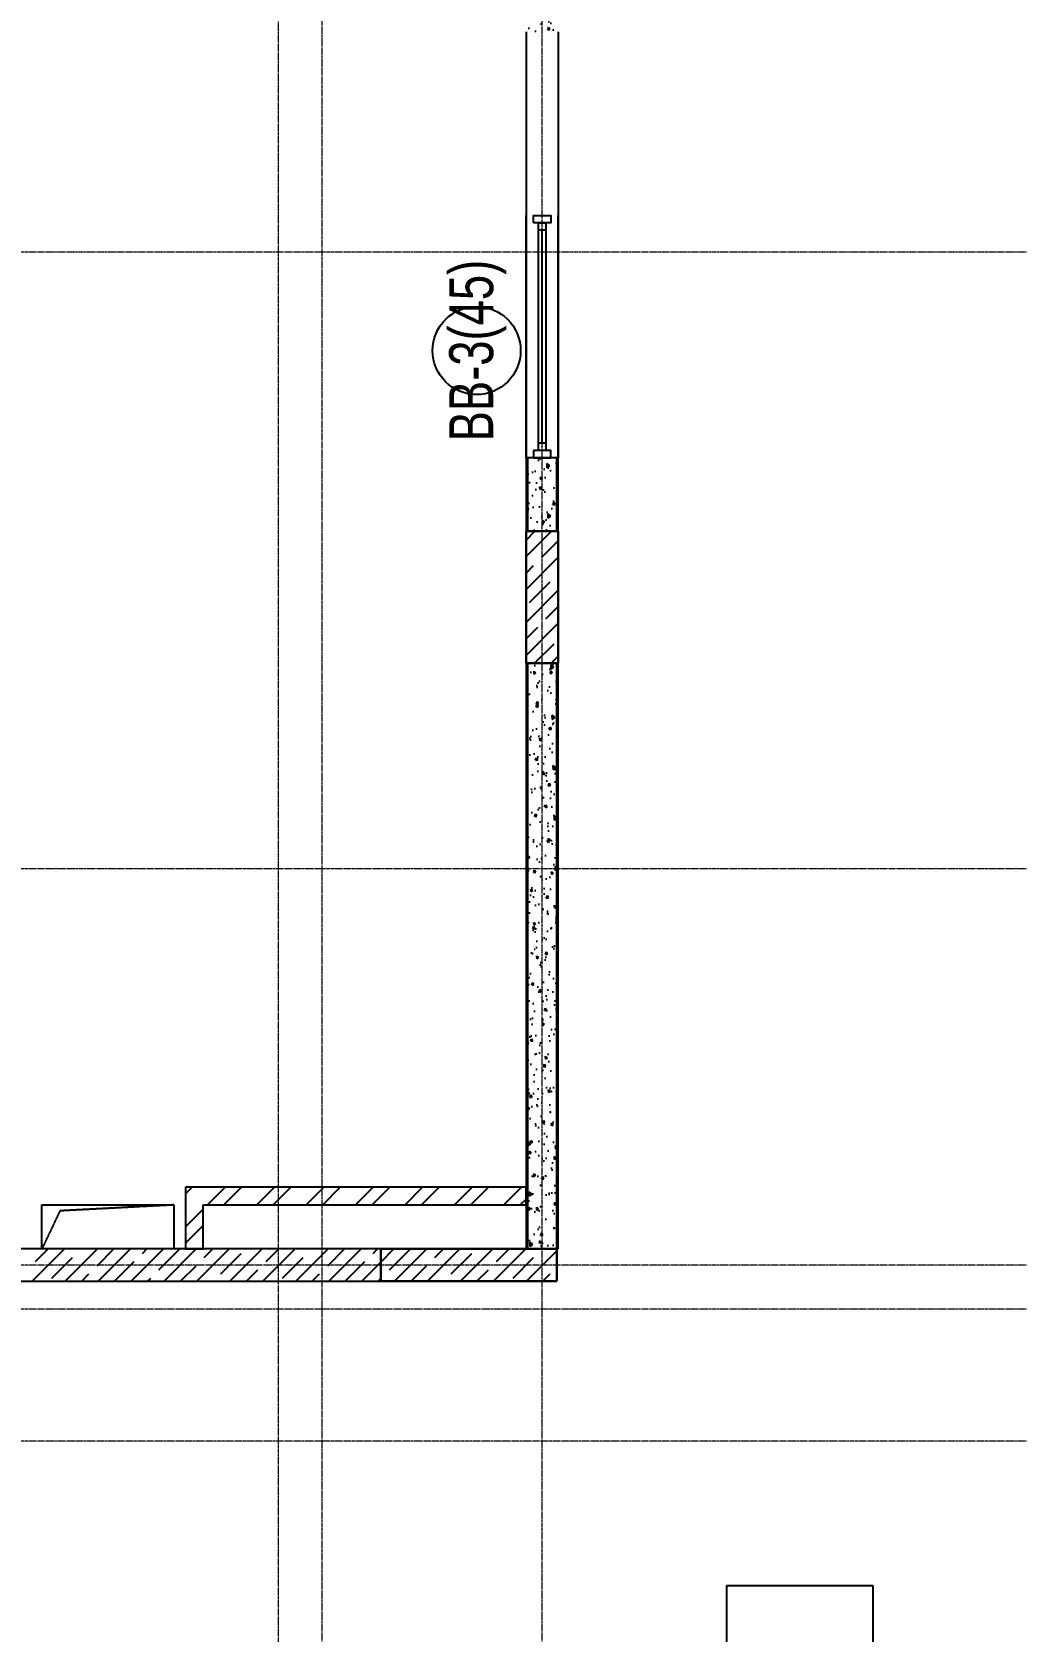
# Model space of a CAD drawing. Header units: millimetres. Extents: x -231292 to 573618, y -153144 to 564035.
# Drawn here: x 13226 to 19933, y 197267 to 208166 of the extents above; entities that cross this region are included whole.
import ezdxf
from ezdxf.enums import TextEntityAlignment as Align

# ---------------------------------------------------------------- set-up
doc = ezdxf.new("R2010")
doc.units = ezdxf.units.MM
for name, pattern in [('CENTER2', [28.575, 19.05, -3.175, 3.175, -3.175]), ('HIDDEN', [9.525, 6.35, -3.175]), ('HIDDEN2', [4.7625, 3.175, -1.5875])]:
    doc.linetypes.add(name, pattern=pattern)
doc.layers.get('0').update_dxf_attribs({"color": 250})
doc.layers.get('Defpoints').update_dxf_attribs({"color": 250})
for name, color, linetype, lineweight in [('АР_Витраж', 250, 'Continuous', 13), ('АР_Витраж марка', 250, 'Continuous', 9), ('АР_Колонны', 250, 'Continuous', 35), ('АР_Стены ЖБ', 250, 'Continuous', 35), ('АР_Стены кирпич', 250, 'Continuous', 20), ('АР_Стены ПЕНОблок', 250, 'Continuous', 20), ('АР_Тонкая', 250, 'Continuous', 5), ('АР_Штриховка', 250, 'Continuous', 0), ('РД_Оси_100', 250, 'Continuous', 0), ('РД_проем_инж перемыч_фахверк', 250, 'Continuous', 18)]:
    doc.layers.add(name, color=color, linetype=linetype, lineweight=lineweight)
doc.layers.add('РД_Витраж_вн', color=250, linetype='Continuous')
doc.layers.add('РД_Проем', color=250, linetype='Continuous', lineweight=0, plot=False)
doc.styles.add('Arial_09', font='ARIALN.TTF', dxfattribs={"width": 0.9})

# ---------------------------------------------------------------- blocks, each defined once
blk = doc.blocks.new('МаркаВитража1')
at = {"layer": 'Defpoints'}
blk.add_circle((0, 0), 3, dxfattribs=at)
at = {"color": 0, "linetype": 'ByBlock', "lineweight": -2, "style": 'Arial_09', "width": 0.9}
blk.add_attdef('АР-ОКНО:НАИМЕНОВАНИЕ', text='', height=3, dxfattribs=at).set_placement((0, 0), align=Align.MIDDLE)
blk = doc.blocks.new('оси_рен')
at = {"layer": 'РД_Оси_100', "color": 251, "linetype": 'CENTER2', "true_color": 0x636466}
for p, q in [((1225207.916, 156013.25), (1189697.958, 156013.25)), ((1225207.916, 151813.25), (1189697.958, 151813.25))]:
    blk.add_line(p, q, dxfattribs=at)
for points in [[(1201652.916, 223268.25), (1201652.916, 135558.25)], [(1201952.916, 135558.25), (1201952.916, 223268.25)], [(1203452.916, 135558.25), (1203452.916, 223268.25)], [(1225207.916, 149113.25), (1190197.958, 149113.25), (1189697.958, 149263.25)], [(1225207.916, 148813.25), (1190197.958, 148813.25), (1189697.958, 148663.25)], [(1225207.916, 147913.25), (1189697.958, 147913.25)]]:
    blk.add_lwpolyline(points, dxfattribs=at)

msp = doc.modelspace()

# ---------------------------------------------------------------- hatches: boundary and pattern name
at = {"layer": 'АР_Штриховка', "linetype": 'Continuous', "lineweight": 25, "true_color": 0x000000}
h = msp.add_hatch(dxfattribs=at)
h.set_pattern_fill('AR-CONC', color=18, angle=-315, style=0)
h.set_pattern_definition([(95, (-195344.93, 50353), (140.09465, 117.55338), [19.05, -209.55]), (40, (-195344.93, 50353), (-160.01845, 110.17673), [15.24, -167.64058]), (145.451445, (-195333.26, 50362.8), (-19.9238, 227.7301), [16.19001, -178.09024]), (91.1842, (-195380.85, 50388.92), (221.41024, 161.95341), [28.575, -314.325]), (141.63556, (-195362.4, 50402.42), (-7.08662, 342.82676), [24.28502, -267.1356]), (36.18415, (-195380.85, 50388.92), (-7.08662, 342.82676), [22.85997, -251.45973]), (66, (-195353.91, 50397.9), (179.51998, 34.89515), [19.05, -209.55]), (11, (-195353.91, 50397.9), (-86.53993, 173.94119), [15.24, -167.64]), (116.451445, (-195338.95, 50400.81), (92.98005, 208.83634), [16.19001, -178.08994]), (82.5, (-195344.934, 50353), (-57.605469, 61.973414), [0, -165.608, 0, -170.18, 0, -168.275]), (52.5, (-195344.93, 50353), (-23.589727, 118.087), [0, -97.028, 0, -161.798, 0, -64.135]), (12.5, (-195384.986, 50312.95), (99.927863, 91.826196), [0, -63.5, 0, -198.12, 0, -262.89]), (2.5, (-195402.95, 50294.99), (86.763904, 122.722393), [0, -82.55, 0, -131.572, 0, -186.69])])
h.paths.add_polyline_path([(16803.243, 208466.253), (16603.243, 208466.253), (16603.243, 208166.253), (16803.243, 208166.253)], flags=0)
h.paths.add_polyline_path([(16803.243, 205266.253), (16603.243, 205266.253), (16603.243, 204766.253), (16803.243, 204766.253)], flags=0)
h = msp.add_hatch(dxfattribs=at)
h.set_pattern_fill('AR-CONC', color=18, angle=-315, style=0)
h.set_pattern_definition([(95, (-195344.93, 50353), (140.09465, 117.55338), [19.05, -209.55]), (40, (-195344.93, 50353), (-160.01845, 110.17673), [15.24, -167.64058]), (145.451445, (-195333.26, 50362.8), (-19.9238, 227.7301), [16.19001, -178.09024]), (91.1842, (-195380.85, 50388.92), (221.41024, 161.95341), [28.575, -314.325]), (141.63556, (-195362.4, 50402.42), (-7.08662, 342.82676), [24.28502, -267.1356]), (36.18415, (-195380.85, 50388.92), (-7.08662, 342.82676), [22.85997, -251.45973]), (66, (-195353.91, 50397.9), (179.51998, 34.89515), [19.05, -209.55]), (11, (-195353.91, 50397.9), (-86.53993, 173.94119), [15.24, -167.64]), (116.451445, (-195338.95, 50400.81), (92.98005, 208.83634), [16.19001, -178.08994]), (82.5, (-195344.934, 50353), (-57.605469, 61.973414), [0, -165.608, 0, -170.18, 0, -168.275]), (52.5, (-195344.93, 50353), (-23.589727, 118.087), [0, -97.028, 0, -161.798, 0, -64.135]), (12.5, (-195384.986, 50312.95), (99.927863, 91.826196), [0, -63.5, 0, -198.12, 0, -262.89]), (2.5, (-195402.95, 50294.99), (86.763904, 122.722393), [0, -82.55, 0, -131.572, 0, -186.69])])
h.paths.add_polyline_path([(16803.243, 203866.253), (16603.243, 203866.253), (16603.243, 200176.253), (16803.243, 200176.253)], flags=0)
h.paths.add_polyline_path([(16803.243, 200176.253), (16603.243, 200176.253), (16603.243, 199876.253), (16803.243, 199876.253)], flags=0)
h = msp.add_hatch(dxfattribs=at)
h.set_pattern_fill('ANSI32', color=18, scale=25, style=0)
h.set_pattern_definition([(45, (-195344.93, 50353), (-168.3798, 168.3798), []), (45, (-195232.68, 50353), (-168.3798, 168.3798), [])])
h.paths.add_polyline_path([(14273.243, 199876.253), (14393.243, 199876.253), (14393.243, 200176.253), (14273.243, 200296.253)], flags=0)
h = msp.add_hatch(dxfattribs=at)
h.set_pattern_fill('ANSI32', color=18, scale=25, style=0)
h.set_pattern_definition([(45, (-195344.93, 50353), (-168.3798, 168.3798), []), (45, (-195232.68, 50353), (-168.3798, 168.3798), [])])
h.paths.add_polyline_path([(14273.243, 200296.253), (14393.243, 200176.253), (16593.243, 200176.253), (16593.243, 200296.253)], flags=0)
h.paths.add_polyline_path([(16593.243, 200296.253), (16593.243, 200176.253)], flags=0)

# ---------------------------------------------------------------- linework, layer by layer
at = {"color": 18, "linetype": 'HIDDEN', "lineweight": 25, "ltscale": 0.07, "true_color": 0x000000}
for p, q in [((13293.243, 200176.253), (14193.243, 200176.253)), ((13293.243, 199876.253), (13293.243, 200176.253)), ((13293.243, 200176.253), (14193.243, 200176.253)), ((13293.243, 199876.253), (13293.243, 200176.253)), ((13416.162, 200135.858), (13293.243, 199876.253)), ((13416.162, 200135.858), (13293.243, 199876.253)), ((14193.243, 200176.253), (13416.162, 200135.858)), ((14193.243, 200176.253), (13416.162, 200135.858)), ((14193.243, 200176.253), (14193.243, 199876.253)), ((14193.243, 200176.253), (14193.243, 199876.253)), ((14193.243, 199876.253), (13293.243, 199876.253)), ((14193.243, 199876.253), (13293.243, 199876.253))]:
    msp.add_line(p, q, dxfattribs=at)
at = {"color": 18, "lineweight": 25, "true_color": 0x000000}
for p, q in [((18959.471, 197581.247), (17959.471, 197581.247)), ((17959.471, 197581.247), (17959.471, 197181.247)), ((18959.471, 197181.247), (18959.471, 197581.247))]:
    msp.add_line(p, q, dxfattribs=at)
at = {"layer": 'АР_Витраж', "color": 18, "linetype": 'Continuous', "lineweight": 25, "true_color": 0x000000}
for p, q in [((16593.243, 205266.253), (16593.243, 206916.253)), ((16813.243, 205266.253), (16813.243, 206916.253)), ((16728.243, 206816.253), (16678.243, 206816.253)), ((16703.243, 205366.253), (16703.243, 206816.253)), ((16728.243, 205366.253), (16678.243, 205366.253))]:
    msp.add_line(p, q, dxfattribs=at)
for points in [[(16643.243, 206866.253), (16643.243, 206916.253), (16763.243, 206916.253), (16763.243, 206866.253)], [(16728.243, 205316.253), (16678.243, 205316.253), (16678.243, 206866.253), (16728.243, 206866.253)], [(16643.243, 205316.253), (16643.243, 205266.253), (16763.243, 205266.253), (16763.243, 205316.253)]]:
    msp.add_lwpolyline(points, close=True, dxfattribs=at)
at = {"layer": 'АР_Колонны', "color": 18, "linetype": 'HIDDEN2', "lineweight": 25, "true_color": 0x000000}
for p, q in [((16593.243, 204766.253), (16813.243, 204766.253)), ((16593.243, 203866.253), (16593.243, 204766.253)), ((16813.243, 204766.253), (16813.243, 203866.253)), ((16813.243, 203866.253), (16593.243, 203866.253)), ((15603.243, 199876.253), (16803.243, 199876.253)), ((15603.243, 199656.253), (15603.243, 199876.253)), ((16803.243, 199876.253), (16803.243, 199656.253)), ((16803.243, 199656.253), (15603.243, 199656.253))]:
    msp.add_line(p, q, dxfattribs=at)
at = {"layer": 'АР_Колонны', "color": 18, "linetype": 'Continuous', "lineweight": 25, "true_color": 0x000000}
for p, q in [((16813.243, 204766.253), (16593.243, 204766.253)), ((16593.243, 204766.253), (16593.243, 203866.253)), ((16813.243, 204766.253), (16593.243, 204766.253)), ((16593.243, 204766.253), (16593.243, 203866.253)), ((16813.243, 203866.253), (16813.243, 204766.253)), ((16813.243, 203866.253), (16813.243, 204766.253)), ((16593.243, 203866.253), (16813.243, 203866.253)), ((16593.243, 203866.253), (16813.243, 203866.253)), ((15603.243, 199876.253), (15603.243, 199656.253)), ((16803.243, 199876.253), (15603.243, 199876.253)), ((16803.243, 199876.253), (15603.243, 199876.253)), ((15603.243, 199876.253), (15603.243, 199656.253)), ((16803.243, 199656.253), (16803.243, 199876.253)), ((16803.243, 199656.253), (16803.243, 199876.253)), ((15603.243, 199656.253), (16803.243, 199656.253)), ((15603.243, 199656.253), (16803.243, 199656.253))]:
    msp.add_line(p, q, dxfattribs=at)
at = {"layer": 'АР_Стены ЖБ', "color": 18, "linetype": 'Continuous', "lineweight": 25, "true_color": 0x000000}
for p, q in [((16813.243, 204766.253), (16593.243, 204766.253)), ((16593.243, 204766.253), (16593.243, 203866.253)), ((16813.243, 203866.253), (16813.243, 204766.253)), ((16593.243, 203866.253), (16813.243, 203866.253)), ((15603.24, 199876.253), (9023.243, 199876.253)), ((15603.24, 199656.253), (15603.24, 199876.253)), ((16803.243, 199876.253), (15603.243, 199876.253)), ((15603.243, 199876.253), (15603.243, 199656.253)), ((16803.243, 199656.253), (16803.243, 199876.253)), ((9023.243, 199656.253), (15603.24, 199656.253)), ((15603.243, 199656.253), (16803.243, 199656.253))]:
    msp.add_line(p, q, dxfattribs=at)
at = {"layer": 'АР_Стены кирпич', "color": 18, "linetype": 'Continuous', "lineweight": 25, "true_color": 0x000000}
for p, q in [((14273.243, 200296.253), (14273.243, 199876.253)), ((16593.243, 200296.253), (14273.243, 200296.253)), ((16593.243, 200176.253), (16593.243, 200296.253)), ((16593.243, 200296.253), (16593.243, 200296.253)), ((14393.243, 199876.253), (14393.243, 200176.253)), ((14393.243, 200176.253), (16593.243, 200176.253)), ((16593.243, 200176.253), (16593.243, 200176.253)), ((14273.243, 199876.253), (14393.243, 199876.253))]:
    msp.add_line(p, q, dxfattribs=at)
at = {"layer": 'АР_Стены ПЕНОблок', "color": 18, "linetype": 'Continuous', "lineweight": 25, "true_color": 0x000000}
for p, q in [((16803.243, 205266.253), (16603.243, 205266.253)), ((16603.243, 205266.253), (16603.243, 204766.253)), ((16803.243, 204766.253), (16803.243, 205266.253)), ((16603.243, 204766.253), (16803.243, 204766.253)), ((16803.243, 203866.253), (16603.243, 203866.253)), ((16603.243, 203866.253), (16603.243, 200176.253)), ((16803.243, 200176.253), (16803.243, 203866.253)), ((16603.243, 200176.253), (16603.243, 199876.253)), ((16803.243, 199876.253), (16803.243, 200176.253)), ((16603.243, 199876.253), (16803.243, 199876.253))]:
    msp.add_line(p, q, dxfattribs=at)
at = {"layer": 'АР_Тонкая', "color": 18, "linetype": 'Continuous', "lineweight": 25, "true_color": 0x000000}
for p, q in [((16603.243, 205266.253), (16593.243, 205266.253)), ((16593.243, 205266.253), (16593.243, 204766.253)), ((16603.243, 204766.253), (16603.243, 205266.253)), ((16813.243, 205266.253), (16803.243, 205266.253)), ((16803.243, 205266.253), (16803.243, 204766.253)), ((16813.243, 204766.253), (16813.243, 205266.253)), ((16593.243, 204766.253), (16603.243, 204766.253)), ((16803.243, 204766.253), (16813.243, 204766.253)), ((16603.243, 203866.253), (16593.243, 203866.253)), ((16593.243, 203866.253), (16593.243, 200296.253)), ((16603.243, 200176.253), (16603.243, 203866.253)), ((16813.243, 203866.253), (16803.243, 203866.253)), ((16803.243, 203866.253), (16803.243, 200176.253)), ((16813.243, 200176.253), (16813.243, 203866.253)), ((16593.243, 200296.253), (16593.243, 200296.253)), ((16593.243, 200296.253), (16593.243, 200176.253)), ((16593.243, 200176.253), (16593.243, 200176.253)), ((16593.243, 200176.253), (16593.243, 199876.253)), ((16603.243, 199876.253), (16603.243, 200176.253)), ((16803.243, 200176.253), (16803.243, 199876.253)), ((16813.243, 199876.253), (16813.243, 200176.253)), ((16593.243, 199876.253), (16603.243, 199876.253)), ((16803.243, 199876.253), (16813.243, 199876.253))]:
    msp.add_line(p, q, dxfattribs=at)
at = {"layer": 'АР_Штриховка', "color": 18, "linetype": 'Continuous', "lineweight": 25, "true_color": 0x000000}
for p, q in [((16593.243, 204593.034), (16766.462, 204766.253)), ((16593.243, 204705.287), (16654.209, 204766.253)), ((16701.364, 204588.901), (16813.243, 204700.78)), ((16593.243, 204368.527), (16813.243, 204588.527)), ((16593.243, 204480.78), (16645.237, 204532.775)), ((16593.243, 204144.021), (16813.243, 204364.021)), ((16617.174, 204280.205), (16757.49, 204420.521)), ((16729.427, 204167.952), (16813.243, 204251.768)), ((16593.243, 203919.514), (16813.243, 204139.514)), ((16593.243, 204031.768), (16673.301, 204111.825)), ((16652.235, 203866.253), (16785.554, 203999.572)), ((16764.488, 203866.253), (16813.243, 203915.008)), ((13228.007, 199656.253), (13448.007, 199876.253)), ((13249.578, 199790.077), (13335.754, 199876.253)), ((13361.831, 199677.824), (13502.148, 199818.14)), ((13452.513, 199656.253), (13672.513, 199876.253)), ((13558.274, 199874.267), (13560.26, 199876.253)), ((13670.527, 199762.014), (13784.767, 199876.253)), ((13677.02, 199656.253), (13897.02, 199876.253)), ((13789.273, 199656.253), (13923.097, 199790.077)), ((13901.526, 199656.253), (14121.526, 199876.253)), ((13979.224, 199846.203), (14009.273, 199876.253)), ((14091.477, 199733.95), (14231.793, 199874.267)), ((14126.033, 199656.253), (14346.033, 199876.253)), ((14350.539, 199656.253), (14570.539, 199876.253)), ((14400.173, 199818.14), (14458.286, 199876.253)), ((14512.426, 199705.887), (14652.743, 199846.203)), ((14575.045, 199656.253), (14795.045, 199876.253)), ((14799.552, 199656.253), (15019.552, 199876.253)), ((14821.123, 199790.077), (14907.299, 199876.253)), ((14933.376, 199677.824), (15073.692, 199818.14)), ((15024.058, 199656.253), (15244.058, 199876.253)), ((15129.819, 199874.267), (15131.805, 199876.253)), ((15242.072, 199762.014), (15356.311, 199876.253)), ((15248.565, 199656.253), (15468.565, 199876.253)), ((15360.818, 199656.253), (15494.642, 199790.077)), ((15473.071, 199656.253), (15603.24, 199786.422)), ((15550.768, 199846.203), (15580.818, 199876.253)), ((15603.243, 199786.425), (15693.071, 199876.253)), ((15663.022, 199733.95), (15803.338, 199874.267)), ((15697.577, 199656.253), (15917.577, 199876.253)), ((15922.084, 199656.253), (16142.084, 199876.253)), ((15971.718, 199818.14), (16029.831, 199876.253)), ((16083.971, 199705.887), (16224.288, 199846.203)), ((16146.59, 199656.253), (16366.59, 199876.253)), ((16371.097, 199656.253), (16591.097, 199876.253)), ((16392.668, 199790.077), (16478.843, 199876.253)), ((16504.921, 199677.824), (16645.237, 199818.14)), ((16595.603, 199656.253), (16803.243, 199863.893)), ((16701.364, 199874.267), (16703.35, 199876.253)), ((13564.767, 199656.253), (13614.401, 199705.887)), ((14013.779, 199656.253), (14035.35, 199677.824)), ((14238.286, 199656.253), (14344.047, 199762.014)), ((14687.299, 199656.253), (14764.996, 199733.95)), ((15136.311, 199656.253), (15185.946, 199705.887)), ((15585.324, 199656.253), (15603.24, 199674.169)), ((15603.243, 199674.172), (15606.895, 199677.824)), ((15809.831, 199656.253), (15915.591, 199762.014)), ((16258.843, 199656.253), (16336.541, 199733.95)), ((16707.856, 199656.253), (16757.49, 199705.887))]:
    msp.add_line(p, q, dxfattribs=at)
at = {"layer": 'РД_Витраж_вн', "color": 18, "linetype": 'Continuous', "lineweight": 25, "true_color": 0x000000}
for p, q in [((16593.243, 208166.253), (16593.243, 205266.253)), ((16813.243, 208166.253), (16813.243, 205266.253))]:
    msp.add_line(p, q, dxfattribs=at)
at = {"layer": 'РД_Проем', "color": 18, "linetype": 'Continuous', "lineweight": 25, "true_color": 0x000000}
for p, q in [((16593.243, 208166.253), (16593.243, 205266.253)), ((16813.243, 208166.253), (16813.243, 205266.253))]:
    msp.add_line(p, q, dxfattribs=at)
at = {"layer": 'РД_проем_инж перемыч_фахверк', "color": 18, "linetype": 'Continuous', "lineweight": 25, "true_color": 0x000000}
for p, q in [((16593.243, 208166.253), (16593.243, 205266.253)), ((16813.243, 208166.253), (16813.243, 205266.253))]:
    msp.add_line(p, q, dxfattribs=at)

# ---------------------------------------------------------------- block references
at = {"rotation": 359.999868838025}
msp.add_blockref('оси_рен', (-1186750.035, 50655.808), dxfattribs=at)
at = {"layer": 'АР_Витраж марка', "color": 18, "linetype": 'Continuous', "lineweight": 25, "true_color": 0x000000, "xscale": 100, "yscale": 100, "zscale": 100, "rotation": 90.00000000000001}
msp.add_blockref('МаркаВитража1', (16256.691, 205996.081), dxfattribs=at).add_auto_attribs({'АР-ОКНО:НАИМЕНОВАНИЕ': 'ВВ-3(45)'})

doc.saveas('drawing.dxf')
